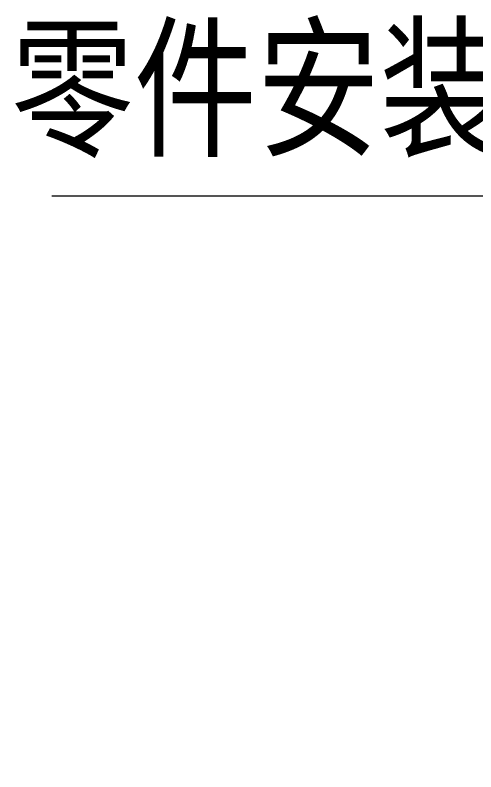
# Model space of a CAD drawing. Header units: millimetres. Extents: x 50851 to 121906, y -34238 to -12059.
# Drawn here: x 119166.65 to 119176.87, y -27238.37 to -27221.59 of the extents above; entities that cross this region are included whole.
import ezdxf

# ---------------------------------------------------------------- set-up
doc = ezdxf.new("R2010")
doc.units = ezdxf.units.MM
doc.layers.add('图\\M+19E79\\M+195B6\\M+18E9A', color=7, linetype='Continuous')
doc.layers.add('标注线', color=3, linetype='Continuous', lineweight=25)
doc.styles.add('DIM', font='romans.shx', dxfattribs={"width": 0.8, "bigfont": 'bigfont.shx'})
doc.styles.add('国标', font='simfang.ttf', dxfattribs={"width": 0.8})
doc.dimstyles.new('DEH 1-1', dxfattribs={"dimtxt": 3.5, "dimasz": 2.5, "dimexe": 1, "dimexo": 0, "dimgap": 1.2, "dimtad": 3, "dimzin": 9, "dimdsep": 46, "dimtxsty": 'DIM', "dimblk": 'OPEN', "dimcen": 0, "dimclrd": 3, "dimclre": 3, "dimclrt": 2, "dimazin": 2, "dimtfac": 0.5, "dimtmove": 0, "dimatfit": 3, "dimldrblk": 'OPEN', "dimfxl": 0, "dimtolj": 2, "dimlwd": 13, "dimlwe": 13, "dimarcsym": 0})

# ---------------------------------------------------------------- blocks, each defined once
blk = doc.blocks.new('_Open')
at = {"color": 0, "linetype": 'ByBlock', "lineweight": -2}
for p, q in [((-1, 0.1667), (0, 0)), ((-1, -0.1667), (0, 0)), ((0, 0), (-1, 0))]:
    blk.add_line(p, q, dxfattribs=at)

msp = doc.modelspace()

# ---------------------------------------------------------------- texts
at = {"layer": '图\\M+19E79\\M+195B6\\M+18E9A', "color": 3, "style": '国标', "width": 0.8}
msp.add_text('零件安装在此', height=2.5, dxfattribs=at).set_placement((119166.552, -27224.462))

# ---------------------------------------------------------------- leaders
at = {"layer": '标注线'}
msp.add_leader([(119190.033, -27238.371), (119178.22, -27225.609), (119167.459, -27225.609)], dimstyle='DEH 1-1', override={"dimgap": 1.2, "dimtad": 1, "dimarcsym": 1}, dxfattribs=at)

doc.saveas('drawing.dxf')
